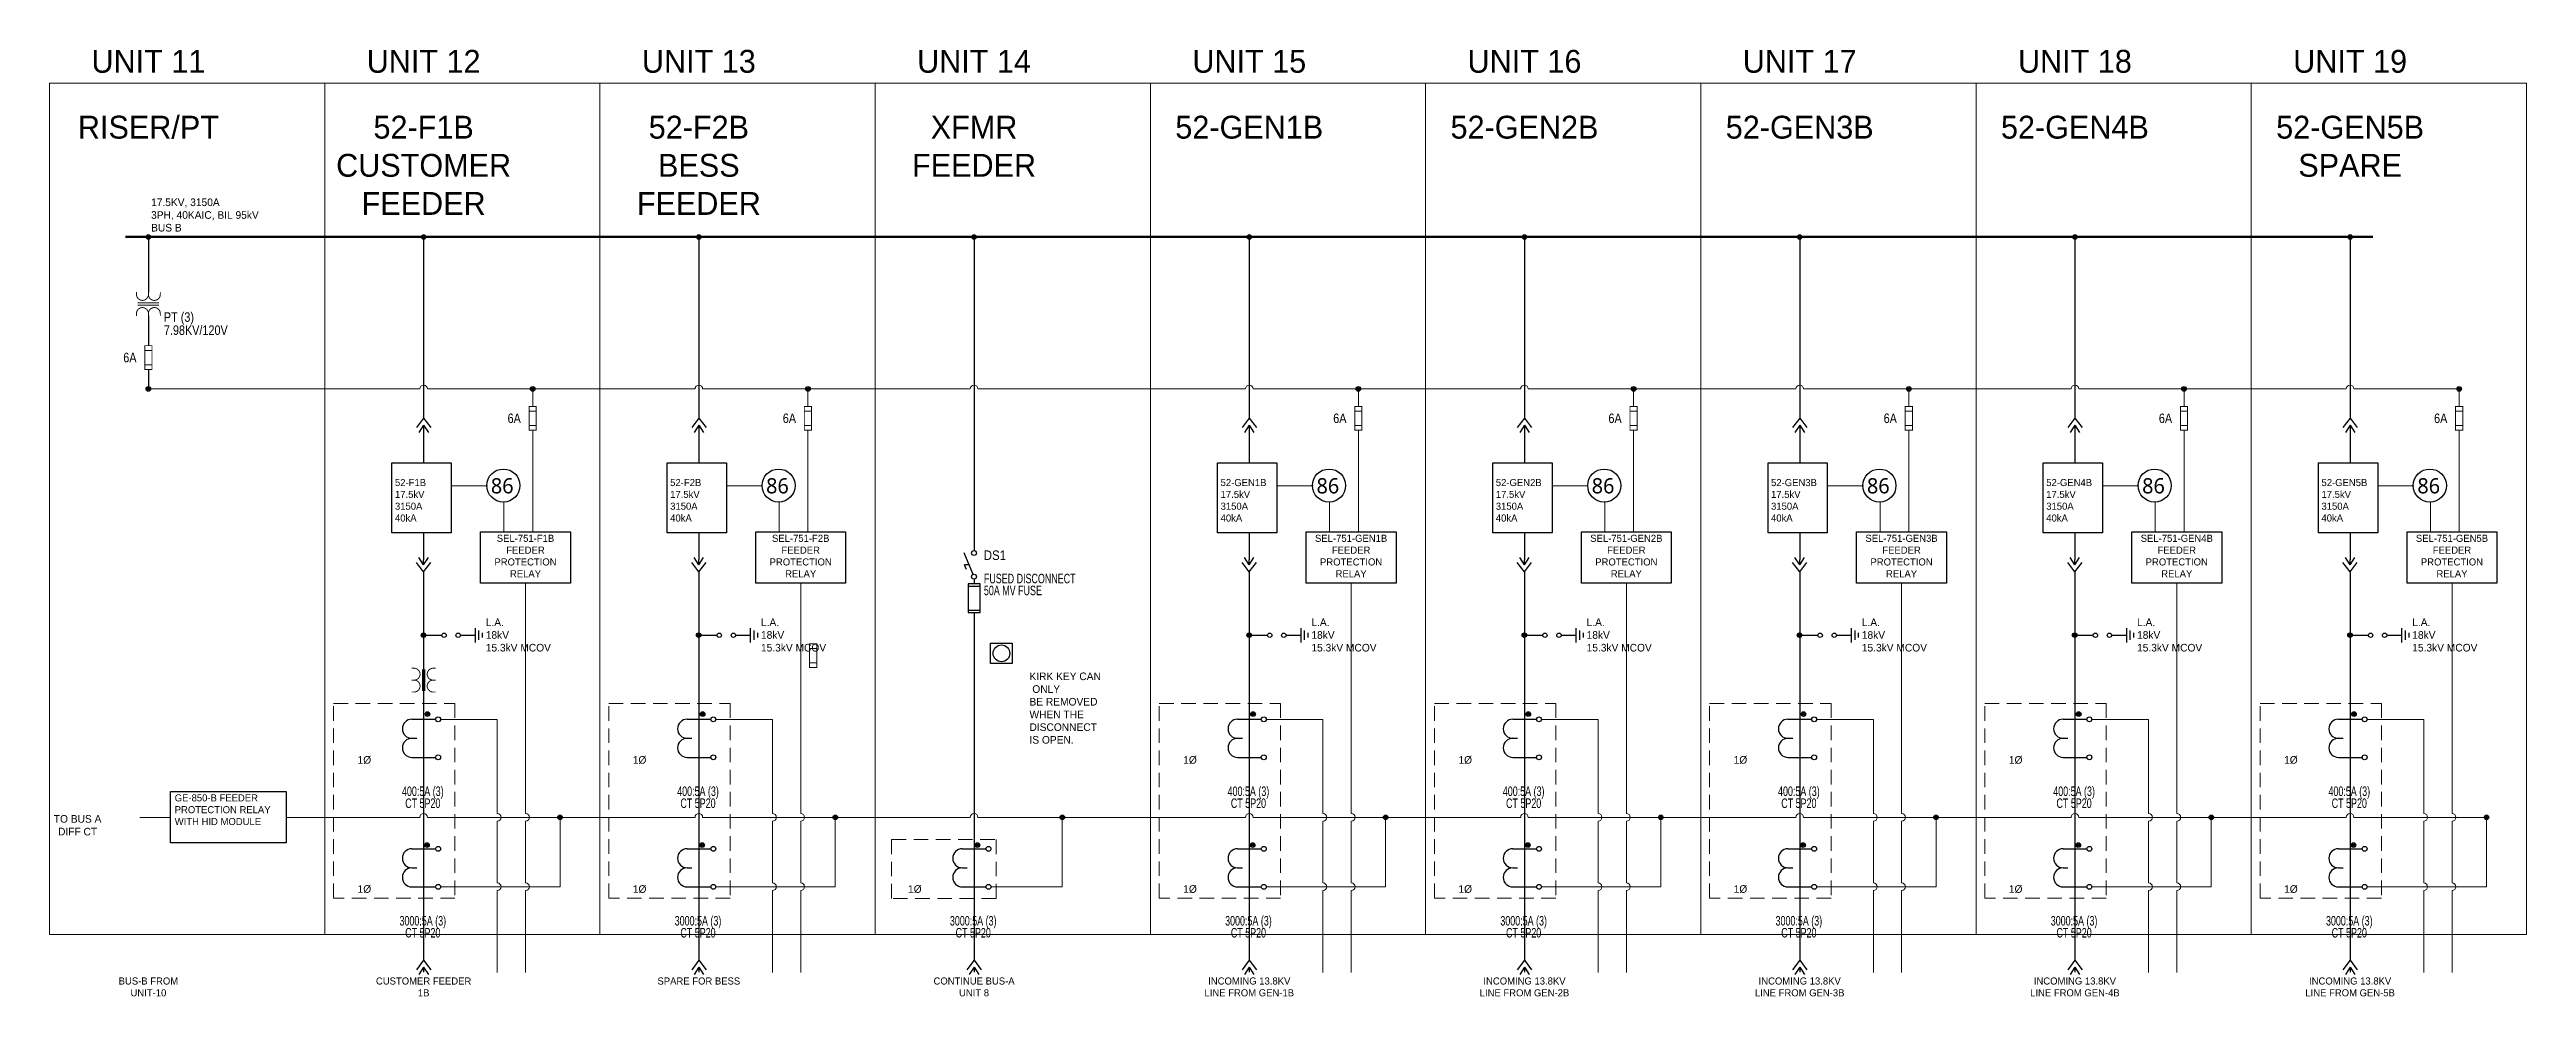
# Model space of a CAD drawing. Header units: metres. Extents: x 0.1 to 32.6, y 8.6 to 21.
import ezdxf
from ezdxf.enums import TextEntityAlignment as Align

# ---------------------------------------------------------------- set-up
doc = ezdxf.new("R2010")
doc.units = ezdxf.units.M
doc.header["$LTSCALE"] = 0.15
doc.linetypes.add('DASHED', pattern=[1.524, 1.27, -0.254])
for name, color, linetype, lineweight in [('SLD_BUS', 5, 'Continuous', 50), ('SLD_CONTROL', 7, 'Continuous', 13), ('SLD_CUBICLE', 8, 'Continuous', 13), ('SLD_SYMS', 7, 'Continuous', 25), ('SLD_TEXT', 7, 'Continuous', 13), ('SLD_WIRE', 7, 'Continuous', 25)]:
    doc.layers.add(name, color=color, linetype=linetype, lineweight=lineweight)
doc.layers.add('SYMS', color=7, linetype='Continuous')
doc.layers.add('WIRES', color=7, linetype='Continuous')
doc.styles.add('OpenSans', font='OpenSans-Regular.ttf')
doc.styles.add('WD', font='txt')

# ---------------------------------------------------------------- blocks, each defined once
blk = doc.blocks.new('WDDOT')
for radius in [0.03, 0.0187, 0.00929]:
    blk.add_circle((0, 0), radius)
blk = doc.blocks.new('VXF1T1_1-')
at = {"const_width": 0.0125}
for points in [[(-0.156, 0.156), (-0.156, 0.125)], [(-0.141, 0.016), (0.141, 0.016)], [(0, 0.156), (0, 0.125)], [(0.156, 0.156), (0.156, 0.125)], [(-0.156, -0.156), (-0.156, -0.125)], [(-0.141, -0.016), (0.141, -0.016)], [(0, -0.156), (0, -0.125)], [(0.156, -0.156), (0.156, -0.125)]]:
    blk.add_lwpolyline(points, dxfattribs=at)
for points in [[(-0.156, 0.125, 1.000009), (0, 0.125)], [(0, 0.125, 1.000009), (0.156, 0.125)], [(0, -0.125, 1.000009), (-0.156, -0.125)], [(0.156, -0.125, 1.000009), (0, -0.125)]]:
    blk.add_lwpolyline(points, format="xyb", dxfattribs=at)
at = {"linetype": 'Continuous', "style": 'WD', "width": 0.85, "flags": 8}
blk.add_attdef('TERM01', text='', height=0.125, dxfattribs=at).set_placement((-0.055, 0.238), align=Align.RIGHT)
at = {"style": 'WD', "width": 0.85}
for tag, p in [('INST', (0.203, 0.281)), ('TAG1', (0.205, -0.061)), ('LOC', (0.203, 0.109)), ('DESC1', (0.203, -0.234)), ('DESC2', (0.203, -0.406)), ('DESC3', (0.203, -0.578))]:
    blk.add_attdef(tag, p, '', height=0.125, dxfattribs=at)
for tag, p in [('RATING1', (-0.281, 0.031)), ('RATING2', (-0.281, -0.141))]:
    blk.add_attdef(tag, text='', height=0.125, dxfattribs=at).set_placement(p, align=Align.RIGHT)
at = {"color": 7, "style": 'WD', "flags": 1}
for tag, p in [('X2TERM01', (0, 0.156)), ('X8TERM02', (0, -0.156))]:
    blk.add_attdef(tag, p, '', height=0.0125, dxfattribs=at)
at = {"linetype": 'Continuous', "style": 'WD', "width": 0.85, "flags": 8}
blk.add_attdef('TERM02', text='', height=0.125, dxfattribs=at).set_placement((-0.041, -0.213), align=Align.TOP_RIGHT)
at = {"style": 'WD', "flags": 9}
for tag, p in [('WDBLKNAM', (-0.191, -0.153)), ('FAMILY', (-0.205, -0.021)), ('WDTYPE', (-0.191, -0.138))]:
    blk.add_attdef(tag, text='', height=0.01, dxfattribs=at).set_placement(p, align=Align.RIGHT)
at = {"linetype": 'Continuous', "style": 'WD', "flags": 9}
blk.add_attdef('ASSYCODE', text='', height=0.01, dxfattribs=at).set_placement((-0.216, -0.091), align=Align.CENTER)
for tag, p in [('MFG', (-0.205, -0.073)), ('CAT', (-0.205, -0.058))]:
    blk.add_attdef(tag, text='', height=0.01, dxfattribs=at).set_placement(p, align=Align.RIGHT)
blk = doc.blocks.new('VFU1_1-')
at = {"const_width": 0.0125}
blk.add_lwpolyline([(-0.047, 0.156), (-0.047, -0.156), (0.047, -0.156), (0.047, 0.156)], close=True, dxfattribs=at)
for points in [[(-0.047, 0.094), (0.047, 0.094)], [(-0.047, -0.094), (0.047, -0.094)]]:
    blk.add_lwpolyline(points, dxfattribs=at)
at = {"style": 'WD', "width": 0.85}
for tag, p in [('INST', (0.125, 0.281)), ('TAG1', (0.127, -0.061)), ('LOC', (0.125, 0.109)), ('DESC1', (0.125, -0.234)), ('DESC2', (0.125, -0.406)), ('DESC3', (0.125, -0.578))]:
    blk.add_attdef(tag, p, '', height=0.125, dxfattribs=at)
blk.add_attdef('RATING1', text='', height=0.125, dxfattribs=at).set_placement((-0.156, -0.062), align=Align.RIGHT)
at = {"linetype": 'Continuous', "style": 'WD', "width": 0.85, "flags": 8}
blk.add_attdef('TERM01', text='', height=0.125, dxfattribs=at).set_placement((-0.055, 0.175), align=Align.RIGHT)
at = {"color": 7, "style": 'WD'}
for tag, p in [('X4LINK', (-0.125, 0)), ('X1LINK', (0.125, 0))]:
    blk.add_attdef(tag, p, '', height=0.01, dxfattribs=at)
at = {"color": 7, "style": 'WD', "flags": 1}
for tag, p in [('X2TERM01', (0, 0.156)), ('X8TERM02', (0, -0.156))]:
    blk.add_attdef(tag, p, '', height=0.0125, dxfattribs=at)
at = {"linetype": 'Continuous', "style": 'WD', "width": 0.85, "flags": 8}
blk.add_attdef('TERM02', text='', height=0.125, dxfattribs=at).set_placement((-0.041, -0.182), align=Align.TOP_RIGHT)
at = {"style": 'WD', "flags": 9}
for tag, p in [('WDBLKNAM', (-0.129, -0.169)), ('FAMILY', (-0.142, -0.036)), ('WDTYPE', (-0.129, -0.153))]:
    blk.add_attdef(tag, text='', height=0.01, dxfattribs=at).set_placement(p, align=Align.RIGHT)
at = {"linetype": 'Continuous', "style": 'WD', "flags": 9}
blk.add_attdef('ASSYCODE', text='', height=0.01, dxfattribs=at).set_placement((-0.153, -0.106), align=Align.CENTER)
for tag, p in [('MFG', (-0.142, -0.088)), ('CAT', (-0.142, -0.073))]:
    blk.add_attdef(tag, text='', height=0.01, dxfattribs=at).set_placement(p, align=Align.RIGHT)
blk = doc.blocks.new('VCN1PJ')
for p, q in [((0, 0.062), (-0.094, -0.062)), ((0, 0.062), (0.094, -0.062)), ((0, -0.031), (-0.062, -0.125)), ((0, -0.031), (0.062, -0.125)), ((0, -0.031), (0, -0.094))]:
    blk.add_line(p, q)
at = {"style": 'WD', "width": 0.7}
for tag, p in [('INST', (0.229, 0.85)), ('LOC', (-0.062, 0.68)), ('DESC1', (-0.062, 0.511)), ('DESC2', (-0.062, 0.354))]:
    blk.add_attdef(tag, text='', height=0.125, dxfattribs=at).set_placement(p, align=Align.RIGHT)
at = {"style": 'WD'}
blk.add_attdef('TAG1', text='', height=0.125, dxfattribs=at).set_placement((-0.062, 0.094), align=Align.RIGHT)
for tag, p, height, flags in [('WDBLKNAM', (-0.132, 0.045), 0.01, 9), ('FAMILY', (-0.132, 0.064), 0.01, 9), ('X2TERM02', (0, 0.062), 0.0125, 1), ('X2TERMDESC02', (0.026, 0.042), 0.01, 1), ('X8TERM01', (0, -0.094), 0.0125, 1), ('X8TERMDESC01', (0.013, -0.115), 0.01, 1)]:
    blk.add_attdef(tag, p, '', height=height, dxfattribs=dict(at, flags=flags))
at = {"linetype": 'Continuous', "style": 'WD', "flags": 9}
for tag, p in [('MFG', (-0.109, 0)), ('CAT', (-0.107, 0.019)), ('ASSYCODE', (-0.109, -0.014))]:
    blk.add_attdef(tag, text='', height=0.01, dxfattribs=at).set_placement(p, align=Align.CENTER)
at = {"linetype": 'Continuous', "style": 'WD', "flags": 8}
blk.add_attdef('TERM02', (0.047, 0.062), '', height=0.125, dxfattribs=at)
at = {"style": 'WD'}
for tag, p in [('X4LINK', (-0.125, -0.062)), ('X1LINK', (0.125, -0.062))]:
    blk.add_attdef(tag, p, '', height=0.01, dxfattribs=at)
at = {"linetype": 'Continuous', "style": 'WD', "flags": 8}
blk.add_attdef('TERM01', text='', height=0.125, dxfattribs=at).set_placement((0.047, -0.156), align=Align.TOP_LEFT)
blk = doc.blocks.new('HGND2')
for p, q in [((0, 0.09375), (0, -0.09375)), ((0.046875, 0.0625), (0.046875, -0.0625)), ((0.09375, 0.03125), (0.09375, -0.03125))]:
    blk.add_line(p, q)
at = {"style": 'WD', "flags": 1}
blk.add_attdef('X4TERM01', (0, 0), '', height=0.01, dxfattribs=at)
blk = doc.blocks.new('ARRESTER')
at = {"color": 7, "ltscale": 0.2}
for centre in [(0.27, 0), (0.455, 0)]:
    blk.add_circle(centre, 0.0289, dxfattribs=at)
at = {"layer": 'WIRES', "color": 7, "ltscale": 0.2}
for p, q in [((0, 0), (0.241, 0)), ((0.484, 0), (0.677, 0))]:
    blk.add_line(p, q, dxfattribs=at)
at = {"layer": 'SYMS', "color": 7, "ltscale": 0.2}
for name, p in [('WDDOT', (0, 0)), ('HGND2', (0.677, 0))]:
    blk.add_blockref(name, p, dxfattribs=at)
at = {"color": 7, "ltscale": 0.2, "insert": (0.817, 0.22), "char_height": 0.1, "attachment_point": 1, "style": 'WD'}
blk.add_mtext('L.A.\\P18kV\\P15.3kV MCOV', dxfattribs=at)
blk = doc.blocks.new('HXF1T1_1-')
for points in [[(-0.156, 0, 0.0125, 0.0125, 0), (-0.126, 0, 0.0125, 0.0125, 1.005682), (-0.125, 0.156, 0, 0, 0)], [(0.156, 0, 0.0125, 0.0125, 0), (0.124, 0, 0.0125, 0.0125, 0.994377), (0.125, -0.156, 0, 0, 0)]]:
    blk.add_lwpolyline(points, format="xyseb")
at = {"const_width": 0.0125}
for points in [[(-0.156, 0.156), (-0.125, 0.156)], [(-0.016, -0.141), (-0.016, 0.141)], [(0.016, -0.141), (0.016, 0.141)], [(0.156, 0.156), (0.125, 0.156)], [(-0.156, -0.156), (-0.125, -0.156)], [(0.156, -0.156), (0.125, -0.156)]]:
    blk.add_lwpolyline(points, dxfattribs=at)
for points in [[(-0.125, -0.156, 1.000009), (-0.125, 0)], [(0.125, 0.156, 1.000009), (0.125, 0)]]:
    blk.add_lwpolyline(points, format="xyb", dxfattribs=at)
at = {"style": 'WD', "width": 0.85}
for tag, p in [('INST', (-0.012, 0.592)), ('TAG1', (-0.01, 0.25)), ('LOC', (-0.012, 0.42)), ('RATING1', (-0.01, -0.344)), ('RATING2', (-0.01, -0.516)), ('DESC1', (-0.01, -0.687)), ('DESC2', (-0.01, -0.859)), ('DESC3', (-0.01, -1.031))]:
    blk.add_attdef(tag, text='', height=0.125, dxfattribs=at).set_placement(p, align=Align.CENTER)
at = {"style": 'WD', "flags": 9}
blk.add_attdef('WDTYPE', text='', height=0.01, dxfattribs=at).set_placement((-0.221, 0.075), align=Align.RIGHT)
at = {"color": 7, "style": 'WD', "flags": 1}
for tag, p in [('X4TERM01', (-0.156, 0)), ('X1TERM02', (0.156, 0))]:
    blk.add_attdef(tag, p, '', height=0.0125, dxfattribs=at)
at = {"style": 'WD'}
for tag, p in [('X2LINK', (0, 0.156)), ('X8LINK', (0, -0.172))]:
    blk.add_attdef(tag, p, '', height=0.01, dxfattribs=at)
at = {"linetype": 'Continuous', "style": 'WD', "flags": 9}
for tag, p in [('ASSYCODE', (0.219, 0.062)), ('MFG', (0.228, 0.089)), ('CAT', (0.23, 0.108))]:
    blk.add_attdef(tag, text='', height=0.01, dxfattribs=at).set_placement(p, align=Align.CENTER)
at = {"style": 'WD', "flags": 9}
for tag, p in [('FAMILY', (0.206, 0.131)), ('CONTACT', (0.206, 0.04))]:
    blk.add_attdef(tag, p, '', height=0.01, dxfattribs=at)
at = {"linetype": 'Continuous', "style": 'WD', "flags": 8}
blk.add_attdef('TERM01', text='', height=0.125, dxfattribs=at).set_placement((-0.229, -0.031), align=Align.TOP_RIGHT)
blk.add_attdef('TERM02', text='', height=0.125, dxfattribs=at).set_placement((0.208, -0.031), align=Align.TOP_LEFT)
blk = doc.blocks.new('VXF1CT')
for p, q in [((-0.344, 0.25), (-0.032, 0.25)), ((-0.344, 0), (-0.281, 0)), ((-0.344, -0.25), (-0.032, -0.25))]:
    blk.add_line(p, q)
for centre in [(0, 0.249), (0, -0.249)]:
    blk.add_circle(centre, 0.0322)
for centre in [(-0.344, 0.125), (-0.344, -0.125)]:
    blk.add_arc(centre, 0.125, 90, 270)
at = {"linetype": 'Continuous', "style": 'WD', "flags": 8}
for tag, p in [('TERM02', (-0.045, 0.267)), ('TERM01', (-0.055, -0.231))]:
    blk.add_attdef(tag, text='', height=0.125, dxfattribs=at).set_placement(p, align=Align.RIGHT)
at = {"style": 'WD'}
blk.add_attdef('TYPE', text='', height=0.125, dxfattribs=at).set_placement((-0.047, -0.047), align=Align.CENTER)
at = {"linetype": 'Continuous', "style": 'WD', "flags": 9}
for tag, p in [('ASSYCODE', (-0.171, 0.119)), ('MFG', (-0.173, 0.143)), ('CAT', (-0.171, 0.162))]:
    blk.add_attdef(tag, text='', height=0.01, dxfattribs=at).set_placement(p, align=Align.CENTER)
at = {"style": 'WD'}
for tag, p, height, flags in [('FAMILY', (-0.196, 0.191), 0.01, 9), ('X2TERM02', (0, 0.281), 0.0125, 1), ('X1TERM02', (0.032, 0.249), 0.0125, 1), ('X8TERM01', (0, -0.283), 0.0125, 1), ('X1TERM01', (0.032, -0.251), 0.0125, 1)]:
    blk.add_attdef(tag, p, '', height=height, dxfattribs=dict(at, flags=flags))
blk.add_attdef('TAG1', (0.281, 0.031), '', height=0.125, dxfattribs=at)
at = {"style": 'WD', "width": 0.7}
blk.add_attdef('RATING1', (0.281, -0.125), '', height=0.125, dxfattribs=at)
for tag, p in [('INST', (-0.227, -0.422)), ('DESC1', (-0.201, -0.757)), ('LOC', (-0.201, -0.601)), ('DESC2', (-0.201, -0.914))]:
    blk.add_attdef(tag, text='', height=0.125, dxfattribs=at).set_placement(p, align=Align.CENTER)
blk = doc.blocks.new('DEVICE_BUBBLE')
blk.add_circle((-0.008, 0.004), 0.217)
at = {"style": 'OpenSans'}
blk.add_attdef('DB', (-0.172, -0.099), '', height=0.2, dxfattribs=at)
blk = doc.blocks.new('VDS11F')
for p, q in [((-0.013, -0.126), (-0.13, 0.156)), ((-0.065, 0), (-0.125, 0)), ((-0.099, -0.062), (-0.125, 0)), ((0.078, -0.25), (-0.078, -0.25)), ((-0.078, -0.25), (-0.078, -0.625)), ((-0.078, -0.281), (0.078, -0.281)), ((0, -0.188), (0, -0.25)), ((0.078, -0.625), (0.078, -0.25)), ((-0.078, -0.594), (0.078, -0.594)), ((-0.078, -0.625), (0.078, -0.625))]:
    blk.add_line(p, q)
for centre in [(0, 0.155), (0, -0.155)]:
    blk.add_circle(centre, 0.0322)
at = {"linetype": 'Continuous', "style": 'WD'}
for tag, height, flags, p in [('TERM01', 0.125, 8, (-0.055, 0.207)), ('MFG', 0.01, 9, (-0.08, -0.088)), ('CAT', 0.01, 9, (-0.08, -0.073))]:
    blk.add_attdef(tag, text='', height=height, dxfattribs=dict(at, flags=flags)).set_placement(p, align=Align.RIGHT)
at = {"style": 'WD'}
for tag, p, width in [('LOC', (0.127, 0.221), 0.7), ('INST', (0.127, 0.39), 0.7), ('TAG1', (0.127, 0.064), 0.9), ('XREF', (0.129, -0.09), 0.7), ('DESC1', (0.129, -0.242), 0.7), ('DESC2', (0.129, -0.398), 0.7)]:
    blk.add_attdef(tag, p, '', height=0.125, dxfattribs=dict(at, width=width))
at = {"style": 'WD', "width": 0.7}
blk.add_attdef('RATING1', text='', height=0.125, dxfattribs=at).set_placement((-0.156, 0.031), align=Align.RIGHT)
at = {"color": 7, "style": 'WD'}
for tag, p in [('X4LINK', (-0.203, 0)), ('X1LINK', (0, 0))]:
    blk.add_attdef(tag, p, '', height=0.01, dxfattribs=at)
at = {"color": 7, "style": 'WD', "flags": 1}
for tag, p in [('X2TERM01', (0, 0.188)), ('X8TERM02', (0, -0.625))]:
    blk.add_attdef(tag, p, '', height=0.0125, dxfattribs=at)
at = {"linetype": 'Continuous', "style": 'WD', "flags": 9}
blk.add_attdef('ASSYCODE', text='', height=0.01, dxfattribs=at).set_placement((-0.095, -0.108), align=Align.CENTER)
at = {"style": 'WD', "flags": 9}
for tag, p in [('CONTACT', (-0.066, -0.131)), ('FAMILY', (-0.08, -0.036))]:
    blk.add_attdef(tag, text='', height=0.01, dxfattribs=at).set_placement(p, align=Align.RIGHT)
at = {"style": 'WD', "width": 0.7}
blk.add_attdef('RATING2', text='', height=0.125, rotation=90, dxfattribs=at).set_placement((0, -0.438), align=Align.MIDDLE)
at = {"linetype": 'Continuous', "style": 'WD', "flags": 8}
blk.add_attdef('TERM02', text='', height=0.125, dxfattribs=at).set_placement((-0.041, -0.651), align=Align.TOP_RIGHT)

msp = doc.modelspace()

# ---------------------------------------------------------------- linework, layer by layer
at = {"layer": 'SLD_BUS'}
msp.add_line((1.13, 18.583), (30.61, 18.583), dxfattribs=at)
at = {"layer": 'SLD_CONTROL'}
for p, q in [((1.43, 16.59), (4.99, 16.59)), ((5.09, 16.59), (8.6, 16.59)), ((6.471, 16.36), (6.471, 16.59)), ((8.7, 16.59), (12.21, 16.59)), ((10.081, 16.36), (10.081, 16.59)), ((12.31, 16.59), (15.82, 16.59)), ((15.92, 16.59), (19.43, 16.59)), ((17.301, 16.36), (17.301, 16.59)), ((19.53, 16.59), (23.04, 16.59)), ((20.911, 16.36), (20.911, 16.59)), ((23.14, 16.59), (26.65, 16.59)), ((24.521, 16.36), (24.521, 16.59)), ((26.75, 16.59), (30.26, 16.59)), ((28.131, 16.36), (28.131, 16.59)), ((30.36, 16.59), (31.741, 16.59)), ((31.741, 16.36), (31.741, 16.59)), ((6.471, 14.715), (6.471, 16.048)), ((10.081, 14.715), (10.081, 16.048)), ((17.301, 14.715), (17.301, 16.048)), ((20.911, 14.715), (20.911, 16.048)), ((24.521, 14.715), (24.521, 16.048)), ((28.131, 14.715), (28.131, 16.048)), ((31.741, 14.715), (31.741, 16.048)), ((5.402, 15.318), (5.877, 15.318)), ((9.012, 15.318), (9.487, 15.318)), ((16.232, 15.318), (16.707, 15.318)), ((19.842, 15.318), (20.317, 15.318)), ((23.452, 15.318), (23.927, 15.318)), ((27.062, 15.318), (27.537, 15.318)), ((30.672, 15.318), (31.147, 15.318)), ((6.094, 15.101), (6.094, 14.715)), ((9.704, 15.101), (9.704, 14.715)), ((16.924, 15.101), (16.924, 14.715)), ((20.534, 15.101), (20.534, 14.715)), ((24.144, 15.101), (24.144, 14.715)), ((27.754, 15.101), (27.754, 14.715)), ((31.364, 15.101), (31.364, 14.715)), ((6.377, 11.02), (6.377, 14.043)), ((9.987, 11.02), (9.987, 14.043)), ((17.207, 11.02), (17.207, 14.043)), ((20.817, 11.02), (20.817, 14.043)), ((24.427, 11.02), (24.427, 14.043)), ((28.037, 11.02), (28.037, 14.043)), ((31.647, 11.02), (31.647, 14.043)), ((5.264, 12.255), (6.006, 12.255)), ((6.006, 11.02), (6.006, 12.255)), ((8.874, 12.255), (9.616, 12.255)), ((9.616, 11.02), (9.616, 12.255)), ((16.094, 12.255), (16.836, 12.255)), ((16.836, 11.02), (16.836, 12.255)), ((19.704, 12.255), (20.446, 12.255)), ((20.446, 11.02), (20.446, 12.255)), ((23.314, 12.255), (24.056, 12.255)), ((24.056, 11.02), (24.056, 12.255)), ((26.924, 12.255), (27.666, 12.255)), ((27.666, 11.02), (27.666, 12.255)), ((30.534, 12.255), (31.276, 12.255)), ((31.276, 11.02), (31.276, 12.255)), ((1.72, 10.97), (1.317, 10.97)), ((3.237, 10.97), (4.99, 10.97)), ((5.09, 10.97), (8.6, 10.97)), ((6.006, 10.109), (6.006, 10.92)), ((6.377, 10.109), (6.377, 10.92)), ((6.829, 10.059), (6.829, 10.97)), ((8.7, 10.97), (12.21, 10.97)), ((9.616, 10.109), (9.616, 10.92)), ((9.987, 10.109), (9.987, 10.92)), ((10.439, 10.059), (10.439, 10.97)), ((12.31, 10.97), (15.82, 10.97)), ((13.417, 10.059), (13.417, 10.97)), ((15.92, 10.97), (19.43, 10.97)), ((16.836, 10.109), (16.836, 10.92)), ((17.207, 10.109), (17.207, 10.92)), ((17.659, 10.059), (17.659, 10.97)), ((19.53, 10.97), (23.04, 10.97)), ((20.446, 10.109), (20.446, 10.92)), ((20.817, 10.109), (20.817, 10.92)), ((21.269, 10.059), (21.269, 10.97)), ((23.14, 10.97), (26.65, 10.97)), ((24.056, 10.109), (24.056, 10.92)), ((24.427, 10.109), (24.427, 10.92)), ((24.879, 10.059), (24.879, 10.97)), ((26.75, 10.97), (30.26, 10.97)), ((27.666, 10.109), (27.666, 10.92)), ((28.037, 10.109), (28.037, 10.92)), ((28.489, 10.059), (28.489, 10.97)), ((30.36, 10.97), (32.099, 10.97)), ((31.276, 10.109), (31.276, 10.92)), ((31.647, 10.109), (31.647, 10.92)), ((32.099, 10.059), (32.099, 10.97)), ((5.264, 10.059), (6.829, 10.059)), ((6.006, 8.936), (6.006, 10.009)), ((6.377, 8.936), (6.377, 10.009)), ((8.874, 10.059), (10.439, 10.059)), ((9.616, 8.936), (9.616, 10.009)), ((9.987, 8.936), (9.987, 10.009)), ((12.49, 10.059), (13.417, 10.059)), ((16.094, 10.059), (17.659, 10.059)), ((16.836, 8.936), (16.836, 10.009)), ((17.207, 8.936), (17.207, 10.009)), ((19.704, 10.059), (21.269, 10.059)), ((20.446, 8.936), (20.446, 10.009)), ((20.817, 8.936), (20.817, 10.009)), ((23.314, 10.059), (24.879, 10.059)), ((24.056, 8.936), (24.056, 10.009)), ((24.427, 8.936), (24.427, 10.009)), ((26.924, 10.059), (28.489, 10.059)), ((27.666, 8.936), (27.666, 10.009)), ((28.037, 8.936), (28.037, 10.009)), ((30.534, 10.059), (32.099, 10.059)), ((31.276, 8.936), (31.276, 10.009)), ((31.647, 8.936), (31.647, 10.009))]:
    msp.add_line(p, q, dxfattribs=at)
for centre, start, end in [((5.04, 16.59), 0, 180), ((8.65, 16.59), 0, 180), ((12.26, 16.59), 0, 180), ((15.87, 16.59), 0, 180), ((19.48, 16.59), 0, 180), ((23.09, 16.59), 0, 180), ((26.7, 16.59), 0, 180), ((30.31, 16.59), 0, 180), ((5.04, 10.97), 0, 180), ((6.006, 10.97), 270, 90), ((6.377, 10.97), 270, 90), ((8.65, 10.97), 0, 180), ((9.616, 10.97), 270, 90), ((9.987, 10.97), 270, 90), ((12.26, 10.97), 0, 180), ((15.87, 10.97), 0, 180), ((16.836, 10.97), 270, 90), ((17.207, 10.97), 270, 90), ((19.48, 10.97), 0, 180), ((20.446, 10.97), 270, 90), ((20.817, 10.97), 270, 90), ((23.09, 10.97), 0, 180), ((24.056, 10.97), 270, 90), ((24.427, 10.97), 270, 90), ((26.7, 10.97), 0, 180), ((27.666, 10.97), 270, 90), ((28.037, 10.97), 270, 90), ((30.31, 10.97), 0, 180), ((31.276, 10.97), 270, 90), ((31.647, 10.97), 270, 90), ((6.006, 10.059), 270, 90), ((6.377, 10.059), 270, 90), ((9.616, 10.059), 270, 90), ((9.987, 10.059), 270, 90), ((16.836, 10.059), 270, 90), ((17.207, 10.059), 270, 90), ((20.446, 10.059), 270, 90), ((20.817, 10.059), 270, 90), ((24.056, 10.059), 270, 90), ((24.427, 10.059), 270, 90), ((27.666, 10.059), 270, 90), ((28.037, 10.059), 270, 90), ((31.276, 10.059), 270, 90), ((31.647, 10.059), 270, 90)]:
    msp.add_arc(centre, 0.05, start, end, dxfattribs=at)
at = {"layer": 'SLD_CUBICLE'}
for points in [[(0.133, 20.602), (3.743, 20.602), (3.743, 9.435), (0.133, 9.435)], [(3.743, 20.602), (7.353, 20.602), (7.353, 9.435), (3.743, 9.435)], [(7.353, 20.602), (10.963, 20.602), (10.963, 9.435), (7.353, 9.435)], [(10.963, 20.602), (14.573, 20.602), (14.573, 9.435), (10.963, 9.435)], [(14.573, 20.602), (18.183, 20.602), (18.183, 9.435), (14.573, 9.435)], [(18.183, 20.602), (21.793, 20.602), (21.793, 9.435), (18.183, 9.435)], [(21.793, 20.602), (25.403, 20.602), (25.403, 9.435), (21.793, 9.435)], [(25.403, 20.602), (29.013, 20.602), (29.013, 9.435), (25.403, 9.435)], [(29.013, 20.602), (32.623, 20.602), (32.623, 9.435), (29.013, 9.435)]]:
    msp.add_lwpolyline(points, close=True, dxfattribs=at)
at = {"layer": 'SLD_CUBICLE', "linetype": 'DASHED'}
for points in [[(3.858, 12.465), (5.451, 12.465), (5.451, 9.912), (3.858, 9.912)], [(7.468, 12.465), (9.061, 12.465), (9.061, 9.912), (7.468, 9.912)], [(14.688, 12.465), (16.281, 12.465), (16.281, 9.912), (14.688, 9.912)], [(18.298, 12.465), (19.891, 12.465), (19.891, 9.912), (18.298, 9.912)], [(21.908, 12.465), (23.501, 12.465), (23.501, 9.912), (21.908, 9.912)], [(25.518, 12.465), (27.111, 12.465), (27.111, 9.912), (25.518, 9.912)], [(29.128, 12.465), (30.721, 12.465), (30.721, 9.912), (29.128, 9.912)], [(11.179, 10.679), (12.55, 10.679), (12.55, 9.907), (11.179, 9.907)]]:
    msp.add_lwpolyline(points, close=True, dxfattribs=at)
at = {"layer": 'SLD_SYMS'}
for points in [[(4.625, 15.622), (5.402, 15.622), (5.402, 14.701), (4.625, 14.701)], [(8.235, 15.622), (9.012, 15.622), (9.012, 14.701), (8.235, 14.701)], [(15.455, 15.622), (16.232, 15.622), (16.232, 14.701), (15.455, 14.701)], [(19.065, 15.622), (19.842, 15.622), (19.842, 14.701), (19.065, 14.701)], [(22.675, 15.622), (23.452, 15.622), (23.452, 14.701), (22.675, 14.701)], [(26.285, 15.622), (27.062, 15.622), (27.062, 14.701), (26.285, 14.701)], [(29.895, 15.622), (30.672, 15.622), (30.672, 14.701), (29.895, 14.701)], [(5.787, 14.715), (6.965, 14.715), (6.965, 14.043), (5.787, 14.043)], [(9.397, 14.715), (10.575, 14.715), (10.575, 14.043), (9.397, 14.043)], [(16.617, 14.715), (17.795, 14.715), (17.795, 14.043), (16.617, 14.043)], [(20.227, 14.715), (21.405, 14.715), (21.405, 14.043), (20.227, 14.043)], [(23.837, 14.715), (25.015, 14.715), (25.015, 14.043), (23.837, 14.043)], [(27.447, 14.715), (28.625, 14.715), (28.625, 14.043), (27.447, 14.043)], [(31.057, 14.715), (32.235, 14.715), (32.235, 14.043), (31.057, 14.043)], [(12.477, 13.255), (12.761, 13.255), (12.761, 12.988), (12.477, 12.988)], [(1.72, 11.31), (3.237, 11.31), (3.237, 10.637), (1.72, 10.637)]]:
    msp.add_lwpolyline(points, close=True, dxfattribs=at)
msp.add_circle((12.619, 13.121), 0.11, dxfattribs=at)
at = {"layer": 'SLD_WIRE'}
for p, q in [((1.43, 18.583), (1.43, 17.861)), ((5.04, 18.583), (5.04, 16.207)), ((8.65, 18.583), (8.65, 16.207)), ((12.26, 18.583), (12.26, 14.469)), ((15.87, 18.583), (15.87, 16.207)), ((19.48, 18.583), (19.48, 16.207)), ((23.09, 18.583), (23.09, 16.207)), ((26.7, 18.583), (26.7, 16.207)), ((30.31, 18.583), (30.31, 16.207)), ((1.43, 17.548), (1.43, 17.157)), ((1.43, 16.845), (1.43, 16.59)), ((5.04, 16.051), (5.04, 15.622)), ((8.65, 16.051), (8.65, 15.622)), ((15.87, 16.051), (15.87, 15.622)), ((19.48, 16.051), (19.48, 15.622)), ((23.09, 16.051), (23.09, 15.622)), ((26.7, 16.051), (26.7, 15.622)), ((30.31, 16.051), (30.31, 15.622)), ((5.04, 14.701), (5.04, 14.346)), ((8.65, 14.701), (8.65, 14.346)), ((15.87, 14.701), (15.87, 14.346)), ((19.48, 14.701), (19.48, 14.346)), ((23.09, 14.701), (23.09, 14.346)), ((26.7, 14.701), (26.7, 14.346)), ((30.31, 14.701), (30.31, 14.346)), ((5.04, 14.189), (5.04, 9.097)), ((8.65, 14.189), (8.65, 9.097)), ((15.87, 14.189), (15.87, 9.097)), ((19.48, 14.189), (19.48, 9.097)), ((23.09, 14.189), (23.09, 9.097)), ((26.7, 14.189), (26.7, 9.097)), ((30.31, 14.189), (30.31, 9.097)), ((12.26, 13.657), (12.26, 9.097))]:
    msp.add_line(p, q, dxfattribs=at)

# ---------------------------------------------------------------- block references
at = {"layer": 'SLD_SYMS'}
for name, p in [('WDDOT', (1.43, 18.583)), ('WDDOT', (5.04, 18.583)), ('WDDOT', (8.65, 18.583)), ('WDDOT', (12.26, 18.583)), ('WDDOT', (15.87, 18.583)), ('WDDOT', (19.48, 18.583)), ('WDDOT', (23.09, 18.583)), ('WDDOT', (26.7, 18.583)), ('WDDOT', (30.31, 18.583)), ('WDDOT', (1.43, 16.59)), ('WDDOT', (6.471, 16.59)), ('WDDOT', (10.081, 16.59)), ('WDDOT', (17.301, 16.59)), ('WDDOT', (20.911, 16.59)), ('WDDOT', (24.521, 16.59)), ('WDDOT', (28.131, 16.59)), ('WDDOT', (31.741, 16.59)), ('VCN1PJ', (5.04, 16.144)), ('VCN1PJ', (8.65, 16.144)), ('VCN1PJ', (15.87, 16.144)), ('VCN1PJ', (19.48, 16.144)), ('VCN1PJ', (23.09, 16.144)), ('VCN1PJ', (26.7, 16.144)), ('VCN1PJ', (30.31, 16.144)), ('ARRESTER', (5.038, 13.359)), ('ARRESTER', (8.648, 13.359)), ('ARRESTER', (15.868, 13.359)), ('ARRESTER', (19.478, 13.359)), ('ARRESTER', (23.088, 13.359)), ('ARRESTER', (26.698, 13.359)), ('ARRESTER', (30.308, 13.359)), ('VFU1_1-', (10.15, 13.09)), ('HXF1T1_1-', (5.04, 12.77)), ('WDDOT', (5.09, 12.325)), ('WDDOT', (8.7, 12.325)), ('WDDOT', (15.92, 12.325)), ('WDDOT', (19.53, 12.325)), ('WDDOT', (23.14, 12.325)), ('WDDOT', (26.75, 12.325)), ('WDDOT', (30.36, 12.325)), ('WDDOT', (6.829, 10.97)), ('WDDOT', (10.439, 10.97)), ('WDDOT', (13.417, 10.97)), ('WDDOT', (17.659, 10.97)), ('WDDOT', (21.269, 10.97)), ('WDDOT', (24.879, 10.97)), ('WDDOT', (28.489, 10.97)), ('WDDOT', (32.099, 10.97)), ('WDDOT', (5.084, 10.606)), ('WDDOT', (8.694, 10.606)), ('WDDOT', (12.304, 10.606)), ('WDDOT', (15.914, 10.606)), ('WDDOT', (19.524, 10.606)), ('WDDOT', (23.134, 10.606)), ('WDDOT', (26.744, 10.606)), ('WDDOT', (30.354, 10.606)), ('VCN1PJ', (5.04, 9.034)), ('VCN1PJ', (8.65, 9.034)), ('VCN1PJ', (12.26, 9.034)), ('VCN1PJ', (15.87, 9.034)), ('VCN1PJ', (19.48, 9.034)), ('VCN1PJ', (23.09, 9.034)), ('VCN1PJ', (26.7, 9.034)), ('VCN1PJ', (30.31, 9.034))]:
    msp.add_blockref(name, p, dxfattribs=at)
ref = msp.add_blockref('VXF1T1_1-', (1.43, 17.704), dxfattribs=at)
ref.add_attrib('DESC2', '7.98KV/120V', (1.633, 17.298), dxfattribs={"layer": '0', "height": 0.125, "style": 'WD', "width": 0.85})
ref.add_attrib('DESC1', 'PT (3)', (1.633, 17.47), dxfattribs={"layer": '0', "height": 0.125, "style": 'WD', "width": 0.85})
ref = msp.add_blockref('VFU1_1-', (1.43, 17.001), dxfattribs=at)
ref.add_attrib('RATING1', '6A', dxfattribs={"layer": '0', "height": 0.125, "style": 'WD', "width": 0.85}).set_placement((1.274, 16.939), align=Align.RIGHT)
ref = msp.add_blockref('VFU1_1-', (6.471, 16.204), dxfattribs=at)
ref.add_attrib('RATING1', '6A', dxfattribs={"layer": '0', "height": 0.125, "style": 'WD', "width": 0.85}).set_placement((6.315, 16.142), align=Align.RIGHT)
ref = msp.add_blockref('VFU1_1-', (10.081, 16.204), dxfattribs=at)
ref.add_attrib('RATING1', '6A', dxfattribs={"layer": '0', "height": 0.125, "style": 'WD', "width": 0.85}).set_placement((9.925, 16.142), align=Align.RIGHT)
ref = msp.add_blockref('VFU1_1-', (17.301, 16.204), dxfattribs=at)
ref.add_attrib('RATING1', '6A', dxfattribs={"layer": '0', "height": 0.125, "style": 'WD', "width": 0.85}).set_placement((17.145, 16.142), align=Align.RIGHT)
ref = msp.add_blockref('VFU1_1-', (20.911, 16.204), dxfattribs=at)
ref.add_attrib('RATING1', '6A', dxfattribs={"layer": '0', "height": 0.125, "style": 'WD', "width": 0.85}).set_placement((20.755, 16.142), align=Align.RIGHT)
ref = msp.add_blockref('VFU1_1-', (24.521, 16.204), dxfattribs=at)
ref.add_attrib('RATING1', '6A', dxfattribs={"layer": '0', "height": 0.125, "style": 'WD', "width": 0.85}).set_placement((24.365, 16.142), align=Align.RIGHT)
ref = msp.add_blockref('VFU1_1-', (28.131, 16.204), dxfattribs=at)
ref.add_attrib('RATING1', '6A', dxfattribs={"layer": '0', "height": 0.125, "style": 'WD', "width": 0.85}).set_placement((27.975, 16.142), align=Align.RIGHT)
ref = msp.add_blockref('VFU1_1-', (31.741, 16.204), dxfattribs=at)
ref.add_attrib('RATING1', '6A', dxfattribs={"layer": '0', "height": 0.125, "style": 'WD', "width": 0.85}).set_placement((31.585, 16.142), align=Align.RIGHT)
for name, p, values in [('DEVICE_BUBBLE', (6.094, 15.318), {'DB': '86'}), ('DEVICE_BUBBLE', (9.704, 15.318), {'DB': '86'}), ('DEVICE_BUBBLE', (16.924, 15.318), {'DB': '86'}), ('DEVICE_BUBBLE', (20.534, 15.318), {'DB': '86'}), ('DEVICE_BUBBLE', (24.144, 15.318), {'DB': '86'}), ('DEVICE_BUBBLE', (27.754, 15.318), {'DB': '86'}), ('DEVICE_BUBBLE', (31.364, 15.318), {'DB': '86'}), ('VDS11F', (12.26, 14.282), {'DESC2': '50A MV FUSE', 'DESC1': 'FUSED DISCONNECT', 'TAG1': 'DS1'})]:
    msp.add_blockref(name, p, dxfattribs=at).add_auto_attribs(values)
at = {"layer": 'SLD_SYMS', "rotation": 180}
for p in [(5.04, 14.252), (8.65, 14.252), (15.87, 14.252), (19.48, 14.252), (23.09, 14.252), (26.7, 14.252), (30.31, 14.252)]:
    msp.add_blockref('VCN1PJ', p, dxfattribs=at)
at = {"layer": 'SLD_SYMS'}
ref = msp.add_blockref('VXF1CT', (5.23, 12.007), dxfattribs=at)
ref.add_attrib('DESC1', '400:5A (3)', dxfattribs={"layer": '0', "height": 0.125, "style": 'WD', "width": 0.7}).set_placement((5.029, 11.25), align=Align.CENTER)
ref.add_attrib('DESC2', 'CT 5P20', dxfattribs={"layer": '0', "height": 0.125, "style": 'WD', "width": 0.7}).set_placement((5.029, 11.093), align=Align.CENTER)
ref = msp.add_blockref('VXF1CT', (8.84, 12.007), dxfattribs=at)
ref.add_attrib('DESC1', '400:5A (3)', dxfattribs={"layer": '0', "height": 0.125, "style": 'WD', "width": 0.7}).set_placement((8.639, 11.25), align=Align.CENTER)
ref.add_attrib('DESC2', 'CT 5P20', dxfattribs={"layer": '0', "height": 0.125, "style": 'WD', "width": 0.7}).set_placement((8.639, 11.093), align=Align.CENTER)
ref = msp.add_blockref('VXF1CT', (16.06, 12.007), dxfattribs=at)
ref.add_attrib('DESC1', '400:5A (3)', dxfattribs={"layer": '0', "height": 0.125, "style": 'WD', "width": 0.7}).set_placement((15.859, 11.25), align=Align.CENTER)
ref.add_attrib('DESC2', 'CT 5P20', dxfattribs={"layer": '0', "height": 0.125, "style": 'WD', "width": 0.7}).set_placement((15.859, 11.093), align=Align.CENTER)
ref = msp.add_blockref('VXF1CT', (19.67, 12.007), dxfattribs=at)
ref.add_attrib('DESC1', '400:5A (3)', dxfattribs={"layer": '0', "height": 0.125, "style": 'WD', "width": 0.7}).set_placement((19.469, 11.25), align=Align.CENTER)
ref.add_attrib('DESC2', 'CT 5P20', dxfattribs={"layer": '0', "height": 0.125, "style": 'WD', "width": 0.7}).set_placement((19.469, 11.093), align=Align.CENTER)
ref = msp.add_blockref('VXF1CT', (23.28, 12.007), dxfattribs=at)
ref.add_attrib('DESC1', '400:5A (3)', dxfattribs={"layer": '0', "height": 0.125, "style": 'WD', "width": 0.7}).set_placement((23.079, 11.25), align=Align.CENTER)
ref.add_attrib('DESC2', 'CT 5P20', dxfattribs={"layer": '0', "height": 0.125, "style": 'WD', "width": 0.7}).set_placement((23.079, 11.093), align=Align.CENTER)
ref = msp.add_blockref('VXF1CT', (26.89, 12.007), dxfattribs=at)
ref.add_attrib('DESC1', '400:5A (3)', dxfattribs={"layer": '0', "height": 0.125, "style": 'WD', "width": 0.7}).set_placement((26.689, 11.25), align=Align.CENTER)
ref.add_attrib('DESC2', 'CT 5P20', dxfattribs={"layer": '0', "height": 0.125, "style": 'WD', "width": 0.7}).set_placement((26.689, 11.093), align=Align.CENTER)
ref = msp.add_blockref('VXF1CT', (30.5, 12.007), dxfattribs=at)
ref.add_attrib('DESC1', '400:5A (3)', dxfattribs={"layer": '0', "height": 0.125, "style": 'WD', "width": 0.7}).set_placement((30.299, 11.25), align=Align.CENTER)
ref.add_attrib('DESC2', 'CT 5P20', dxfattribs={"layer": '0', "height": 0.125, "style": 'WD', "width": 0.7}).set_placement((30.299, 11.093), align=Align.CENTER)
ref = msp.add_blockref('VXF1CT', (5.23, 10.308), dxfattribs=at)
ref.add_attrib('DESC1', '3000:5A (3)', dxfattribs={"layer": '0', "height": 0.125, "style": 'WD', "width": 0.7}).set_placement((5.029, 9.551), align=Align.CENTER)
ref.add_attrib('DESC2', 'CT 5P20', dxfattribs={"layer": '0', "height": 0.125, "style": 'WD', "width": 0.7}).set_placement((5.029, 9.394), align=Align.CENTER)
ref = msp.add_blockref('VXF1CT', (8.84, 10.308), dxfattribs=at)
ref.add_attrib('DESC1', '3000:5A (3)', dxfattribs={"layer": '0', "height": 0.125, "style": 'WD', "width": 0.7}).set_placement((8.639, 9.551), align=Align.CENTER)
ref.add_attrib('DESC2', 'CT 5P20', dxfattribs={"layer": '0', "height": 0.125, "style": 'WD', "width": 0.7}).set_placement((8.639, 9.394), align=Align.CENTER)
ref = msp.add_blockref('VXF1CT', (12.45, 10.308), dxfattribs=at)
ref.add_attrib('DESC1', '3000:5A (3)', dxfattribs={"layer": '0', "height": 0.125, "style": 'WD', "width": 0.7}).set_placement((12.249, 9.551), align=Align.CENTER)
ref.add_attrib('DESC2', 'CT 5P20', dxfattribs={"layer": '0', "height": 0.125, "style": 'WD', "width": 0.7}).set_placement((12.249, 9.394), align=Align.CENTER)
ref = msp.add_blockref('VXF1CT', (16.06, 10.308), dxfattribs=at)
ref.add_attrib('DESC1', '3000:5A (3)', dxfattribs={"layer": '0', "height": 0.125, "style": 'WD', "width": 0.7}).set_placement((15.859, 9.551), align=Align.CENTER)
ref.add_attrib('DESC2', 'CT 5P20', dxfattribs={"layer": '0', "height": 0.125, "style": 'WD', "width": 0.7}).set_placement((15.859, 9.394), align=Align.CENTER)
ref = msp.add_blockref('VXF1CT', (19.67, 10.308), dxfattribs=at)
ref.add_attrib('DESC1', '3000:5A (3)', dxfattribs={"layer": '0', "height": 0.125, "style": 'WD', "width": 0.7}).set_placement((19.469, 9.551), align=Align.CENTER)
ref.add_attrib('DESC2', 'CT 5P20', dxfattribs={"layer": '0', "height": 0.125, "style": 'WD', "width": 0.7}).set_placement((19.469, 9.394), align=Align.CENTER)
ref = msp.add_blockref('VXF1CT', (23.28, 10.308), dxfattribs=at)
ref.add_attrib('DESC1', '3000:5A (3)', dxfattribs={"layer": '0', "height": 0.125, "style": 'WD', "width": 0.7}).set_placement((23.079, 9.551), align=Align.CENTER)
ref.add_attrib('DESC2', 'CT 5P20', dxfattribs={"layer": '0', "height": 0.125, "style": 'WD', "width": 0.7}).set_placement((23.079, 9.394), align=Align.CENTER)
ref = msp.add_blockref('VXF1CT', (26.89, 10.308), dxfattribs=at)
ref.add_attrib('DESC1', '3000:5A (3)', dxfattribs={"layer": '0', "height": 0.125, "style": 'WD', "width": 0.7}).set_placement((26.689, 9.551), align=Align.CENTER)
ref.add_attrib('DESC2', 'CT 5P20', dxfattribs={"layer": '0', "height": 0.125, "style": 'WD', "width": 0.7}).set_placement((26.689, 9.394), align=Align.CENTER)
ref = msp.add_blockref('VXF1CT', (30.5, 10.308), dxfattribs=at)
ref.add_attrib('DESC1', '3000:5A (3)', dxfattribs={"layer": '0', "height": 0.125, "style": 'WD', "width": 0.7}).set_placement((30.299, 9.551), align=Align.CENTER)
ref.add_attrib('DESC2', 'CT 5P20', dxfattribs={"layer": '0', "height": 0.125, "style": 'WD', "width": 0.7}).set_placement((30.299, 9.394), align=Align.CENTER)

# ---------------------------------------------------------------- texts
at = {"layer": 'SLD_TEXT'}
for s, insert, char_height, attachment_point in [('UNIT 11', (1.43, 21.037), 0.3, 2), ('UNIT 12', (5.04, 21.037), 0.3, 2), ('UNIT 13', (8.65, 21.037), 0.3, 2), ('UNIT 14', (12.26, 21.037), 0.3, 2), ('UNIT 15', (15.87, 21.037), 0.3, 2), ('UNIT 16', (19.48, 21.037), 0.3, 2), ('UNIT 17', (23.09, 21.037), 0.3, 2), ('UNIT 18', (26.7, 21.037), 0.3, 2), ('UNIT 19', (30.31, 21.037), 0.3, 2), ('RISER/PT', (1.43, 20.173), 0.3, 2), ('52-F1B\\PCUSTOMER\\PFEEDER', (5.04, 20.173), 0.3, 2), ('52-F2B\\PBESS\\PFEEDER', (8.65, 20.173), 0.3, 2), ('XFMR\\PFEEDER', (12.26, 20.173), 0.3, 2), ('52-GEN1B', (15.87, 20.173), 0.3, 2), ('52-GEN2B', (19.48, 20.173), 0.3, 2), ('52-GEN3B', (23.09, 20.173), 0.3, 2), ('52-GEN4B', (26.7, 20.173), 0.3, 2), ('52-GEN5B\\PSPARE', (30.31, 20.173), 0.3, 2), ('17.5KV, 3150A\\P3PH, 40KAIC, BIL 95kV\\PBUS B', (1.465, 19.088), 0.1, 1), ('52-F1B\\P17.5kV\\P3150A\\P40kA', (4.664, 15.408), 0.093, 1), ('52-F2B\\P17.5kV\\P3150A\\P40kA', (8.274, 15.408), 0.093, 1), ('52-GEN1B\\P17.5kV\\P3150A\\P40kA', (15.494, 15.408), 0.093, 1), ('52-GEN2B\\P17.5kV\\P3150A\\P40kA', (19.104, 15.408), 0.093, 1), ('52-GEN3B\\P17.5kV\\P3150A\\P40kA', (22.714, 15.408), 0.093, 1), ('52-GEN4B\\P17.5kV\\P3150A\\P40kA', (26.324, 15.408), 0.093, 1), ('52-GEN5B\\P17.5kV\\P3150A\\P40kA', (29.934, 15.408), 0.093, 1), ('SEL-751-F1B\\PFEEDER\\PPROTECTION\\PRELAY', (6.376, 14.677), 0.093, 2), ('SEL-751-F2B\\PFEEDER\\PPROTECTION\\PRELAY', (9.986, 14.677), 0.093, 2), ('SEL-751-GEN1B\\PFEEDER\\PPROTECTION\\PRELAY', (17.206, 14.677), 0.093, 2), ('SEL-751-GEN2B\\PFEEDER\\PPROTECTION\\PRELAY', (20.816, 14.677), 0.093, 2), ('SEL-751-GEN3B\\PFEEDER\\PPROTECTION\\PRELAY', (24.426, 14.677), 0.093, 2), ('SEL-751-GEN4B\\PFEEDER\\PPROTECTION\\PRELAY', (28.036, 14.677), 0.093, 2), ('SEL-751-GEN5B\\PFEEDER\\PPROTECTION\\PRELAY', (31.646, 14.677), 0.093, 2), ('KIRK KEY CAN\\P ONLY\\PBE REMOVED \\PWHEN THE \\PDISCONNECT\\PIS OPEN.', (12.987, 12.87), 0.1, 1), ('1%%C', (4.263, 11.774), 0.1, 2), ('1%%C', (7.873, 11.774), 0.1, 2), ('1%%C', (15.093, 11.774), 0.1, 2), ('1%%C', (18.703, 11.774), 0.1, 2), ('1%%C', (22.313, 11.774), 0.1, 2), ('1%%C', (25.923, 11.774), 0.1, 2), ('1%%C', (29.533, 11.774), 0.1, 2), ('GE-850-B FEEDER\\PPROTECTION RELAY\\PWITH HID MODULE', (1.775, 11.272), 0.093, 1), ('TO BUS A\\PDIFF CT', (0.501, 11), 0.1, 2), ('1%%C', (4.263, 10.08), 0.1, 2), ('1%%C', (7.873, 10.08), 0.1, 2), ('1%%C', (11.483, 10.08), 0.1, 2), ('1%%C', (15.093, 10.08), 0.1, 2), ('1%%C', (18.703, 10.08), 0.1, 2), ('1%%C', (22.313, 10.08), 0.1, 2), ('1%%C', (25.923, 10.08), 0.1, 2), ('1%%C', (29.533, 10.08), 0.1, 2), ('BUS-B FROM\\PUNIT-10', (1.43, 8.87), 0.093, 2), ('CUSTOMER FEEDER\\P1B', (5.04, 8.87), 0.093, 2), ('SPARE FOR BESS', (8.65, 8.87), 0.093, 2), ('CONTINUE BUS-A\\PUNIT 8', (12.26, 8.87), 0.093, 2), ('INCOMING 13.8KV\\PLINE FROM GEN-1B', (15.87, 8.87), 0.093, 2), ('INCOMING 13.8KV\\PLINE FROM GEN-2B', (19.48, 8.87), 0.093, 2), ('INCOMING 13.8KV\\PLINE FROM GEN-3B', (23.09, 8.87), 0.093, 2), ('INCOMING 13.8KV\\PLINE FROM GEN-4B', (26.7, 8.87), 0.093, 2), ('INCOMING 13.8KV\\PLINE FROM GEN-5B', (30.31, 8.87), 0.093, 2)]:
    msp.add_mtext(s, dxfattribs=dict(at, insert=insert, char_height=char_height, attachment_point=attachment_point))

doc.saveas('drawing.dxf')
